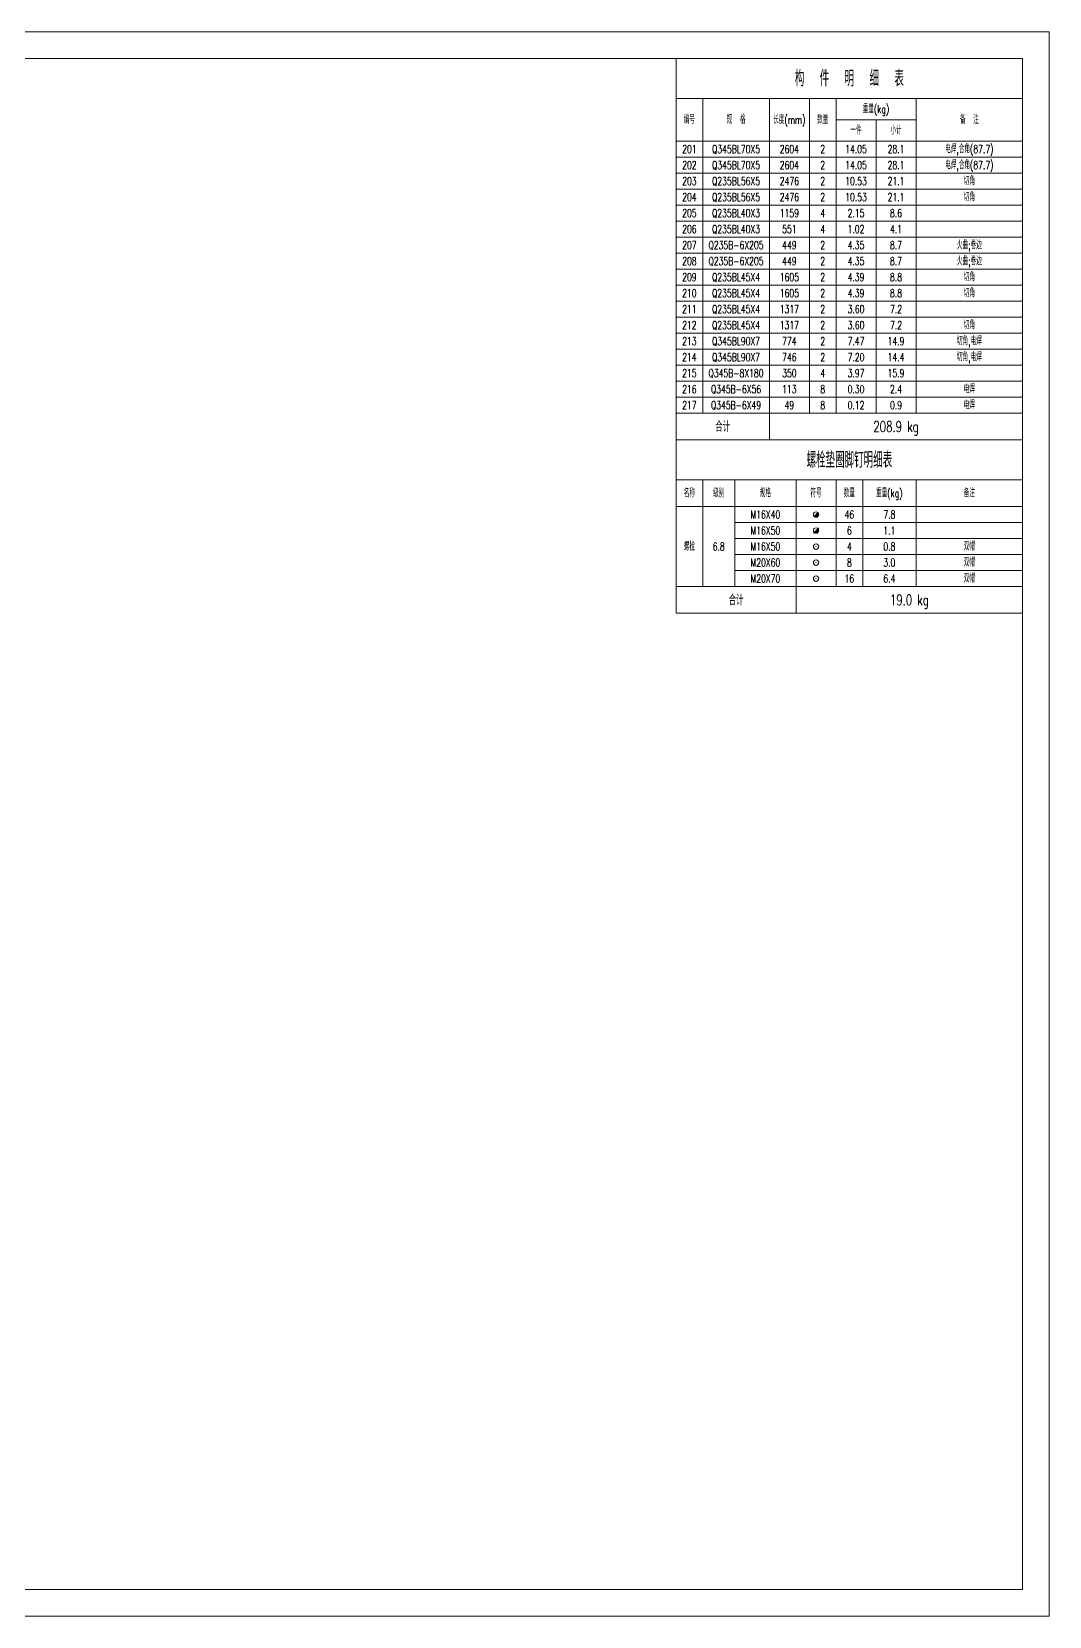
# Model space of a CAD drawing. Extents: x -13400 to 20340, y -61006 to 71674.
# Drawn here: x -4214 to 3420, y 35634 to 47514 of the extents above; entities that cross this region are included whole.
import ezdxf
from ezdxf.enums import TextEntityAlignment as Align

# ---------------------------------------------------------------- set-up
doc = ezdxf.new("R2010")
doc.units = 0
doc.header["$MEASUREMENT"] = 0
doc.layers.get('0').update_dxf_attribs({"linetype": 'CONTINUOUS', "lineweight": 25})
doc.styles.get("Standard").update_dxf_attribs({"font": 'simplex.shx', "width": 0.7, "height": 3, "bigfont": 'gbhzfs.shx'})

# ---------------------------------------------------------------- blocks, each defined once
blk = doc.blocks.new('M16X40S')
at = {"color": 3, "linetype": 'Continuous', "lineweight": 13}
blk.add_line((-0.707, -0.707), (0.707, 0.707), dxfattribs=at)
blk.add_circle((0, 0), 1, dxfattribs=at)
for radius in [0.9, 0.8, 0.7, 0.6, 0.5, 0.4, 0.3, 0.2, 0.1]:
    blk.add_arc((0, 0), radius, 225, 45, dxfattribs=at)
blk = doc.blocks.new('M16X50S')
at = {"color": 3, "linetype": 'Continuous', "lineweight": 13}
blk.add_line((-1, -1), (1, 1), dxfattribs=at)
blk.add_circle((0, 0), 1, dxfattribs=at)
for radius in [0.9, 0.8, 0.7, 0.6, 0.5, 0.4, 0.3, 0.2, 0.1]:
    blk.add_arc((0, 0), radius, 225, 45, dxfattribs=at)
blk = doc.blocks.new('DefaultBolt')
at = {"color": 3, "linetype": 'Continuous', "lineweight": 13}
for p, q in [((-0.1, -0.1), (0.1, 0.1)), ((0.1, -0.1), (-0.1, 0.1))]:
    blk.add_line(p, q, dxfattribs=at)
blk.add_circle((0, 0), 1, dxfattribs=at)

msp = doc.modelspace()

# ---------------------------------------------------------------- linework, layer by layer
at = {"color": 7, "linetype": 'Continuous', "lineweight": 18}
for p, q in [((-13400.26316, 47513.99352), (3419.73684, 47513.99352)), ((3419.73684, 35633.99352), (3419.73684, 47513.99352)), ((-12900.26316, 47313.99352), (3219.73684, 47313.99352)), ((3219.73684, 35833.99352), (3219.73684, 47313.99352)), ((-12900.26316, 35833.99352), (3219.73684, 35833.99352)), ((-13400.26316, 35633.99352), (3419.73684, 35633.99352))]:
    msp.add_line(p, q, dxfattribs=at)
at = {"color": 3, "linetype": 'Continuous', "lineweight": 13}
for points in [[(619.73684, 47313.99352), (619.73684, 47013.99352), (3219.73684, 47013.99352), (3219.73684, 47313.99352)], [(619.73684, 47013.99352), (619.73684, 46693.99352), (819.73684, 46693.99352), (819.73684, 47013.99352)], [(819.73684, 47013.99352), (819.73684, 46693.99352), (1319.73684, 46693.99352), (1319.73684, 47013.99352)], [(1319.73684, 47013.99352), (1319.73684, 46693.99352), (1619.73684, 46693.99352), (1619.73684, 47013.99352)], [(1619.73684, 47013.99352), (1619.73684, 46693.99352), (1819.73684, 46693.99352), (1819.73684, 47013.99352)], [(1819.73684, 47013.99352), (1819.73684, 46853.99352), (2419.73684, 46853.99352), (2419.73684, 47013.99352)], [(2419.73684, 47013.99352), (2419.73684, 46693.99352), (3219.73684, 46693.99352), (3219.73684, 47013.99352)], [(1819.73684, 46853.99352), (1819.73684, 46693.99352), (2119.73684, 46693.99352), (2119.73684, 46853.99352)], [(2119.73684, 46853.99352), (2119.73684, 46693.99352), (2419.73684, 46693.99352), (2419.73684, 46853.99352)], [(619.73684, 46693.99352), (619.73684, 46573.99352), (819.73684, 46573.99352), (819.73684, 46693.99352)], [(819.73684, 46693.99352), (819.73684, 46573.99352), (1319.73684, 46573.99352), (1319.73684, 46693.99352)], [(1319.73684, 46693.99352), (1319.73684, 46573.99352), (1619.73684, 46573.99352), (1619.73684, 46693.99352)], [(1619.73684, 46693.99352), (1619.73684, 46573.99352), (1819.73684, 46573.99352), (1819.73684, 46693.99352)], [(1819.73684, 46693.99352), (1819.73684, 46573.99352), (2119.73684, 46573.99352), (2119.73684, 46693.99352)], [(2119.73684, 46693.99352), (2119.73684, 46573.99352), (2419.73684, 46573.99352), (2419.73684, 46693.99352)], [(2419.73684, 46693.99352), (2419.73684, 46573.99352), (3219.73684, 46573.99352), (3219.73684, 46693.99352)], [(619.73684, 46573.99352), (619.73684, 46453.99352), (819.73684, 46453.99352), (819.73684, 46573.99352)], [(819.73684, 46573.99352), (819.73684, 46453.99352), (1319.73684, 46453.99352), (1319.73684, 46573.99352)], [(1319.73684, 46573.99352), (1319.73684, 46453.99352), (1619.73684, 46453.99352), (1619.73684, 46573.99352)], [(1619.73684, 46573.99352), (1619.73684, 46453.99352), (1819.73684, 46453.99352), (1819.73684, 46573.99352)], [(1819.73684, 46573.99352), (1819.73684, 46453.99352), (2119.73684, 46453.99352), (2119.73684, 46573.99352)], [(2119.73684, 46573.99352), (2119.73684, 46453.99352), (2419.73684, 46453.99352), (2419.73684, 46573.99352)], [(2419.73684, 46573.99352), (2419.73684, 46453.99352), (3219.73684, 46453.99352), (3219.73684, 46573.99352)], [(619.73684, 46453.99352), (619.73684, 46333.99352), (819.73684, 46333.99352), (819.73684, 46453.99352)], [(819.73684, 46453.99352), (819.73684, 46333.99352), (1319.73684, 46333.99352), (1319.73684, 46453.99352)], [(1319.73684, 46453.99352), (1319.73684, 46333.99352), (1619.73684, 46333.99352), (1619.73684, 46453.99352)], [(1619.73684, 46453.99352), (1619.73684, 46333.99352), (1819.73684, 46333.99352), (1819.73684, 46453.99352)], [(1819.73684, 46453.99352), (1819.73684, 46333.99352), (2119.73684, 46333.99352), (2119.73684, 46453.99352)], [(2119.73684, 46453.99352), (2119.73684, 46333.99352), (2419.73684, 46333.99352), (2419.73684, 46453.99352)], [(2419.73684, 46453.99352), (2419.73684, 46333.99352), (3219.73684, 46333.99352), (3219.73684, 46453.99352)], [(619.73684, 46333.99352), (619.73684, 46213.99352), (819.73684, 46213.99352), (819.73684, 46333.99352)], [(819.73684, 46333.99352), (819.73684, 46213.99352), (1319.73684, 46213.99352), (1319.73684, 46333.99352)], [(1319.73684, 46333.99352), (1319.73684, 46213.99352), (1619.73684, 46213.99352), (1619.73684, 46333.99352)], [(1619.73684, 46333.99352), (1619.73684, 46213.99352), (1819.73684, 46213.99352), (1819.73684, 46333.99352)], [(1819.73684, 46333.99352), (1819.73684, 46213.99352), (2119.73684, 46213.99352), (2119.73684, 46333.99352)], [(2119.73684, 46333.99352), (2119.73684, 46213.99352), (2419.73684, 46213.99352), (2419.73684, 46333.99352)], [(2419.73684, 46333.99352), (2419.73684, 46213.99352), (3219.73684, 46213.99352), (3219.73684, 46333.99352)], [(619.73684, 46213.99352), (619.73684, 46093.99352), (819.73684, 46093.99352), (819.73684, 46213.99352)], [(819.73684, 46213.99352), (819.73684, 46093.99352), (1319.73684, 46093.99352), (1319.73684, 46213.99352)], [(1319.73684, 46213.99352), (1319.73684, 46093.99352), (1619.73684, 46093.99352), (1619.73684, 46213.99352)], [(1619.73684, 46213.99352), (1619.73684, 46093.99352), (1819.73684, 46093.99352), (1819.73684, 46213.99352)], [(1819.73684, 46213.99352), (1819.73684, 46093.99352), (2119.73684, 46093.99352), (2119.73684, 46213.99352)], [(2119.73684, 46213.99352), (2119.73684, 46093.99352), (2419.73684, 46093.99352), (2419.73684, 46213.99352)], [(2419.73684, 46213.99352), (2419.73684, 46093.99352), (3219.73684, 46093.99352), (3219.73684, 46213.99352)], [(619.73684, 46093.99352), (619.73684, 45973.99352), (819.73684, 45973.99352), (819.73684, 46093.99352)], [(819.73684, 46093.99352), (819.73684, 45973.99352), (1319.73684, 45973.99352), (1319.73684, 46093.99352)], [(1319.73684, 46093.99352), (1319.73684, 45973.99352), (1619.73684, 45973.99352), (1619.73684, 46093.99352)], [(1619.73684, 46093.99352), (1619.73684, 45973.99352), (1819.73684, 45973.99352), (1819.73684, 46093.99352)], [(1819.73684, 46093.99352), (1819.73684, 45973.99352), (2119.73684, 45973.99352), (2119.73684, 46093.99352)], [(2119.73684, 46093.99352), (2119.73684, 45973.99352), (2419.73684, 45973.99352), (2419.73684, 46093.99352)], [(2419.73684, 46093.99352), (2419.73684, 45973.99352), (3219.73684, 45973.99352), (3219.73684, 46093.99352)], [(619.73684, 45973.99352), (619.73684, 45853.99352), (819.73684, 45853.99352), (819.73684, 45973.99352)], [(819.73684, 45973.99352), (819.73684, 45853.99352), (1319.73684, 45853.99352), (1319.73684, 45973.99352)], [(1319.73684, 45973.99352), (1319.73684, 45853.99352), (1619.73684, 45853.99352), (1619.73684, 45973.99352)], [(1619.73684, 45973.99352), (1619.73684, 45853.99352), (1819.73684, 45853.99352), (1819.73684, 45973.99352)], [(1819.73684, 45973.99352), (1819.73684, 45853.99352), (2119.73684, 45853.99352), (2119.73684, 45973.99352)], [(2119.73684, 45973.99352), (2119.73684, 45853.99352), (2419.73684, 45853.99352), (2419.73684, 45973.99352)], [(2419.73684, 45973.99352), (2419.73684, 45853.99352), (3219.73684, 45853.99352), (3219.73684, 45973.99352)], [(619.73684, 45853.99352), (619.73684, 45733.99352), (819.73684, 45733.99352), (819.73684, 45853.99352)], [(819.73684, 45853.99352), (819.73684, 45733.99352), (1319.73684, 45733.99352), (1319.73684, 45853.99352)], [(1319.73684, 45853.99352), (1319.73684, 45733.99352), (1619.73684, 45733.99352), (1619.73684, 45853.99352)], [(1619.73684, 45853.99352), (1619.73684, 45733.99352), (1819.73684, 45733.99352), (1819.73684, 45853.99352)], [(1819.73684, 45853.99352), (1819.73684, 45733.99352), (2119.73684, 45733.99352), (2119.73684, 45853.99352)], [(2119.73684, 45853.99352), (2119.73684, 45733.99352), (2419.73684, 45733.99352), (2419.73684, 45853.99352)], [(2419.73684, 45853.99352), (2419.73684, 45733.99352), (3219.73684, 45733.99352), (3219.73684, 45853.99352)], [(619.73684, 45733.99352), (619.73684, 45613.99352), (819.73684, 45613.99352), (819.73684, 45733.99352)], [(819.73684, 45733.99352), (819.73684, 45613.99352), (1319.73684, 45613.99352), (1319.73684, 45733.99352)], [(1319.73684, 45733.99352), (1319.73684, 45613.99352), (1619.73684, 45613.99352), (1619.73684, 45733.99352)], [(1619.73684, 45733.99352), (1619.73684, 45613.99352), (1819.73684, 45613.99352), (1819.73684, 45733.99352)], [(1819.73684, 45733.99352), (1819.73684, 45613.99352), (2119.73684, 45613.99352), (2119.73684, 45733.99352)], [(2119.73684, 45733.99352), (2119.73684, 45613.99352), (2419.73684, 45613.99352), (2419.73684, 45733.99352)], [(2419.73684, 45733.99352), (2419.73684, 45613.99352), (3219.73684, 45613.99352), (3219.73684, 45733.99352)], [(619.73684, 45613.99352), (619.73684, 45493.99352), (819.73684, 45493.99352), (819.73684, 45613.99352)], [(819.73684, 45613.99352), (819.73684, 45493.99352), (1319.73684, 45493.99352), (1319.73684, 45613.99352)], [(1319.73684, 45613.99352), (1319.73684, 45493.99352), (1619.73684, 45493.99352), (1619.73684, 45613.99352)], [(1619.73684, 45613.99352), (1619.73684, 45493.99352), (1819.73684, 45493.99352), (1819.73684, 45613.99352)], [(1819.73684, 45613.99352), (1819.73684, 45493.99352), (2119.73684, 45493.99352), (2119.73684, 45613.99352)], [(2119.73684, 45613.99352), (2119.73684, 45493.99352), (2419.73684, 45493.99352), (2419.73684, 45613.99352)], [(2419.73684, 45613.99352), (2419.73684, 45493.99352), (3219.73684, 45493.99352), (3219.73684, 45613.99352)], [(619.73684, 45493.99352), (619.73684, 45373.99352), (819.73684, 45373.99352), (819.73684, 45493.99352)], [(819.73684, 45493.99352), (819.73684, 45373.99352), (1319.73684, 45373.99352), (1319.73684, 45493.99352)], [(1319.73684, 45493.99352), (1319.73684, 45373.99352), (1619.73684, 45373.99352), (1619.73684, 45493.99352)], [(1619.73684, 45493.99352), (1619.73684, 45373.99352), (1819.73684, 45373.99352), (1819.73684, 45493.99352)], [(1819.73684, 45493.99352), (1819.73684, 45373.99352), (2119.73684, 45373.99352), (2119.73684, 45493.99352)], [(2119.73684, 45493.99352), (2119.73684, 45373.99352), (2419.73684, 45373.99352), (2419.73684, 45493.99352)], [(2419.73684, 45493.99352), (2419.73684, 45373.99352), (3219.73684, 45373.99352), (3219.73684, 45493.99352)], [(619.73684, 45373.99352), (619.73684, 45253.99352), (819.73684, 45253.99352), (819.73684, 45373.99352)], [(819.73684, 45373.99352), (819.73684, 45253.99352), (1319.73684, 45253.99352), (1319.73684, 45373.99352)], [(1319.73684, 45373.99352), (1319.73684, 45253.99352), (1619.73684, 45253.99352), (1619.73684, 45373.99352)], [(1619.73684, 45373.99352), (1619.73684, 45253.99352), (1819.73684, 45253.99352), (1819.73684, 45373.99352)], [(1819.73684, 45373.99352), (1819.73684, 45253.99352), (2119.73684, 45253.99352), (2119.73684, 45373.99352)], [(2119.73684, 45373.99352), (2119.73684, 45253.99352), (2419.73684, 45253.99352), (2419.73684, 45373.99352)], [(2419.73684, 45373.99352), (2419.73684, 45253.99352), (3219.73684, 45253.99352), (3219.73684, 45373.99352)], [(619.73684, 45253.99352), (619.73684, 45133.99352), (819.73684, 45133.99352), (819.73684, 45253.99352)], [(819.73684, 45253.99352), (819.73684, 45133.99352), (1319.73684, 45133.99352), (1319.73684, 45253.99352)], [(1319.73684, 45253.99352), (1319.73684, 45133.99352), (1619.73684, 45133.99352), (1619.73684, 45253.99352)], [(1619.73684, 45253.99352), (1619.73684, 45133.99352), (1819.73684, 45133.99352), (1819.73684, 45253.99352)], [(1819.73684, 45253.99352), (1819.73684, 45133.99352), (2119.73684, 45133.99352), (2119.73684, 45253.99352)], [(2119.73684, 45253.99352), (2119.73684, 45133.99352), (2419.73684, 45133.99352), (2419.73684, 45253.99352)], [(2419.73684, 45253.99352), (2419.73684, 45133.99352), (3219.73684, 45133.99352), (3219.73684, 45253.99352)], [(619.73684, 45133.99352), (619.73684, 45013.99352), (819.73684, 45013.99352), (819.73684, 45133.99352)], [(819.73684, 45133.99352), (819.73684, 45013.99352), (1319.73684, 45013.99352), (1319.73684, 45133.99352)], [(1319.73684, 45133.99352), (1319.73684, 45013.99352), (1619.73684, 45013.99352), (1619.73684, 45133.99352)], [(1619.73684, 45133.99352), (1619.73684, 45013.99352), (1819.73684, 45013.99352), (1819.73684, 45133.99352)], [(1819.73684, 45133.99352), (1819.73684, 45013.99352), (2119.73684, 45013.99352), (2119.73684, 45133.99352)], [(2119.73684, 45133.99352), (2119.73684, 45013.99352), (2419.73684, 45013.99352), (2419.73684, 45133.99352)], [(2419.73684, 45133.99352), (2419.73684, 45013.99352), (3219.73684, 45013.99352), (3219.73684, 45133.99352)], [(619.73684, 45013.99352), (619.73684, 44893.99352), (819.73684, 44893.99352), (819.73684, 45013.99352)], [(819.73684, 45013.99352), (819.73684, 44893.99352), (1319.73684, 44893.99352), (1319.73684, 45013.99352)], [(1319.73684, 45013.99352), (1319.73684, 44893.99352), (1619.73684, 44893.99352), (1619.73684, 45013.99352)], [(1619.73684, 45013.99352), (1619.73684, 44893.99352), (1819.73684, 44893.99352), (1819.73684, 45013.99352)], [(1819.73684, 45013.99352), (1819.73684, 44893.99352), (2119.73684, 44893.99352), (2119.73684, 45013.99352)], [(2119.73684, 45013.99352), (2119.73684, 44893.99352), (2419.73684, 44893.99352), (2419.73684, 45013.99352)], [(2419.73684, 45013.99352), (2419.73684, 44893.99352), (3219.73684, 44893.99352), (3219.73684, 45013.99352)], [(619.73684, 44893.99352), (619.73684, 44773.99352), (819.73684, 44773.99352), (819.73684, 44893.99352)], [(819.73684, 44893.99352), (819.73684, 44773.99352), (1319.73684, 44773.99352), (1319.73684, 44893.99352)], [(1319.73684, 44893.99352), (1319.73684, 44773.99352), (1619.73684, 44773.99352), (1619.73684, 44893.99352)], [(1619.73684, 44893.99352), (1619.73684, 44773.99352), (1819.73684, 44773.99352), (1819.73684, 44893.99352)], [(1819.73684, 44893.99352), (1819.73684, 44773.99352), (2119.73684, 44773.99352), (2119.73684, 44893.99352)], [(2119.73684, 44893.99352), (2119.73684, 44773.99352), (2419.73684, 44773.99352), (2419.73684, 44893.99352)], [(2419.73684, 44893.99352), (2419.73684, 44773.99352), (3219.73684, 44773.99352), (3219.73684, 44893.99352)], [(619.73684, 44773.99352), (619.73684, 44653.99352), (819.73684, 44653.99352), (819.73684, 44773.99352)], [(819.73684, 44773.99352), (819.73684, 44653.99352), (1319.73684, 44653.99352), (1319.73684, 44773.99352)], [(1319.73684, 44773.99352), (1319.73684, 44653.99352), (1619.73684, 44653.99352), (1619.73684, 44773.99352)], [(1619.73684, 44773.99352), (1619.73684, 44653.99352), (1819.73684, 44653.99352), (1819.73684, 44773.99352)], [(1819.73684, 44773.99352), (1819.73684, 44653.99352), (2119.73684, 44653.99352), (2119.73684, 44773.99352)], [(2119.73684, 44773.99352), (2119.73684, 44653.99352), (2419.73684, 44653.99352), (2419.73684, 44773.99352)], [(2419.73684, 44773.99352), (2419.73684, 44653.99352), (3219.73684, 44653.99352), (3219.73684, 44773.99352)], [(619.73684, 44653.99352), (619.73684, 44453.99352), (1319.73684, 44453.99352), (1319.73684, 44653.99352)], [(1319.73684, 44653.99352), (1319.73684, 44453.99352), (3219.73684, 44453.99352), (3219.73684, 44653.99352)], [(619.73684, 44453.99352), (619.73684, 44153.99352), (3219.73684, 44153.99352), (3219.73684, 44453.99352)], [(619.73684, 44153.99352), (619.73684, 43953.99352), (819.73684, 43953.99352), (819.73684, 44153.99352)], [(819.73684, 44153.99352), (819.73684, 43953.99352), (1059.73684, 43953.99352), (1059.73684, 44153.99352)], [(1059.73684, 44153.99352), (1059.73684, 43953.99352), (1519.73684, 43953.99352), (1519.73684, 44153.99352)], [(1519.73684, 44153.99352), (1519.73684, 43953.99352), (1819.73684, 43953.99352), (1819.73684, 44153.99352)], [(1819.73684, 44153.99352), (1819.73684, 43953.99352), (2019.73684, 43953.99352), (2019.73684, 44153.99352)], [(2019.73684, 44153.99352), (2019.73684, 43953.99352), (2419.73684, 43953.99352), (2419.73684, 44153.99352)], [(2419.73684, 44153.99352), (2419.73684, 43953.99352), (3219.73684, 43953.99352), (3219.73684, 44153.99352)], [(619.73684, 43953.99352), (619.73684, 43353.99352), (819.73684, 43353.99352), (819.73684, 43953.99352)], [(819.73684, 43953.99352), (819.73684, 43353.99352), (1059.73684, 43353.99352), (1059.73684, 43953.99352)], [(1059.73684, 43953.99352), (1059.73684, 43833.99352), (1519.73684, 43833.99352), (1519.73684, 43953.99352)], [(1519.73684, 43953.99352), (1519.73684, 43833.99352), (1819.73684, 43833.99352), (1819.73684, 43953.99352)], [(1819.73684, 43953.99352), (1819.73684, 43833.99352), (2019.73684, 43833.99352), (2019.73684, 43953.99352)], [(2019.73684, 43953.99352), (2019.73684, 43833.99352), (2419.73684, 43833.99352), (2419.73684, 43953.99352)], [(2419.73684, 43953.99352), (2419.73684, 43833.99352), (3219.73684, 43833.99352), (3219.73684, 43953.99352)], [(1059.73684, 43833.99352), (1059.73684, 43713.99352), (1519.73684, 43713.99352), (1519.73684, 43833.99352)], [(1519.73684, 43833.99352), (1519.73684, 43713.99352), (1819.73684, 43713.99352), (1819.73684, 43833.99352)], [(1819.73684, 43833.99352), (1819.73684, 43713.99352), (2019.73684, 43713.99352), (2019.73684, 43833.99352)], [(2019.73684, 43833.99352), (2019.73684, 43713.99352), (2419.73684, 43713.99352), (2419.73684, 43833.99352)], [(2419.73684, 43833.99352), (2419.73684, 43713.99352), (3219.73684, 43713.99352), (3219.73684, 43833.99352)], [(1059.73684, 43713.99352), (1059.73684, 43593.99352), (1519.73684, 43593.99352), (1519.73684, 43713.99352)], [(1519.73684, 43713.99352), (1519.73684, 43593.99352), (1819.73684, 43593.99352), (1819.73684, 43713.99352)], [(1819.73684, 43713.99352), (1819.73684, 43593.99352), (2019.73684, 43593.99352), (2019.73684, 43713.99352)], [(2019.73684, 43713.99352), (2019.73684, 43593.99352), (2419.73684, 43593.99352), (2419.73684, 43713.99352)], [(2419.73684, 43713.99352), (2419.73684, 43593.99352), (3219.73684, 43593.99352), (3219.73684, 43713.99352)], [(1059.73684, 43593.99352), (1059.73684, 43473.99352), (1519.73684, 43473.99352), (1519.73684, 43593.99352)], [(1519.73684, 43593.99352), (1519.73684, 43473.99352), (1819.73684, 43473.99352), (1819.73684, 43593.99352)], [(1819.73684, 43593.99352), (1819.73684, 43473.99352), (2019.73684, 43473.99352), (2019.73684, 43593.99352)], [(2019.73684, 43593.99352), (2019.73684, 43473.99352), (2419.73684, 43473.99352), (2419.73684, 43593.99352)], [(2419.73684, 43593.99352), (2419.73684, 43473.99352), (3219.73684, 43473.99352), (3219.73684, 43593.99352)], [(1059.73684, 43473.99352), (1059.73684, 43353.99352), (1519.73684, 43353.99352), (1519.73684, 43473.99352)], [(1519.73684, 43473.99352), (1519.73684, 43353.99352), (1819.73684, 43353.99352), (1819.73684, 43473.99352)], [(1819.73684, 43473.99352), (1819.73684, 43353.99352), (2019.73684, 43353.99352), (2019.73684, 43473.99352)], [(2019.73684, 43473.99352), (2019.73684, 43353.99352), (2419.73684, 43353.99352), (2419.73684, 43473.99352)], [(2419.73684, 43473.99352), (2419.73684, 43353.99352), (3219.73684, 43353.99352), (3219.73684, 43473.99352)], [(619.73684, 43353.99352), (619.73684, 43153.99352), (1519.73684, 43153.99352), (1519.73684, 43353.99352)], [(1519.73684, 43353.99352), (1519.73684, 43153.99352), (3219.73684, 43153.99352), (3219.73684, 43353.99352)]]:
    msp.add_lwpolyline(points, close=True, dxfattribs=at)

# ---------------------------------------------------------------- block references
at = {"color": 3, "linetype": 'Continuous', "lineweight": 13, "xscale": 20, "yscale": 20, "zscale": 20}
for name, p in [('M16X40S', (1669.73684, 43893.99352)), ('M16X50S', (1669.73684, 43773.99352)), ('DefaultBolt', (1669.73684, 43653.99352)), ('DefaultBolt', (1669.73684, 43533.99352)), ('DefaultBolt', (1669.73684, 43413.99352))]:
    msp.add_blockref(name, p, dxfattribs=at)

# ---------------------------------------------------------------- texts
at = {"color": 3, "linetype": 'Continuous', "lineweight": 13, "width": 0.7}
for s, height, p in [('构  件  明  细  表', 120, (1919.73684, 47163.99352)), ('重量(kg)', 60, (2119.73684, 46933.99352)), ('编号', 60, (719.73684, 46853.99352)), ('规  格', 60, (1069.73684, 46853.99352)), ('长度(mm)', 60, (1469.73684, 46853.99352)), ('数量', 60, (1719.73684, 46853.99352)), ('一件', 60, (1969.73684, 46773.99352)), ('小计', 60, (2269.73684, 46773.99352)), ('备  注', 60, (2819.73684, 46853.99352)), ('201', 60, (719.73684, 46633.99352)), ('Q345BL70X5', 60, (1069.73684, 46633.99352)), ('2604', 60, (1469.73684, 46633.99352)), ('2', 60, (1719.73684, 46633.99352)), ('14.05', 60, (1969.73684, 46633.99352)), ('28.1', 60, (2269.73684, 46633.99352)), ('电焊,合角(87.7)', 60, (2819.73684, 46633.99352)), ('202', 60, (719.73684, 46513.99352)), ('Q345BL70X5', 60, (1069.73684, 46513.99352)), ('2604', 60, (1469.73684, 46513.99352)), ('2', 60, (1719.73684, 46513.99352)), ('14.05', 60, (1969.73684, 46513.99352)), ('28.1', 60, (2269.73684, 46513.99352)), ('电焊,合角(87.7)', 60, (2819.73684, 46513.99352)), ('203', 60, (719.73684, 46393.99352)), ('Q235BL56X5', 60, (1069.73684, 46393.99352)), ('2476', 60, (1469.73684, 46393.99352)), ('2', 60, (1719.73684, 46393.99352)), ('10.53', 60, (1969.73684, 46393.99352)), ('21.1', 60, (2269.73684, 46393.99352)), ('切角', 60, (2819.73684, 46393.99352)), ('204', 60, (719.73684, 46273.99352)), ('Q235BL56X5', 60, (1069.73684, 46273.99352)), ('2476', 60, (1469.73684, 46273.99352)), ('2', 60, (1719.73684, 46273.99352)), ('10.53', 60, (1969.73684, 46273.99352)), ('21.1', 60, (2269.73684, 46273.99352)), ('切角', 60, (2819.73684, 46273.99352)), ('205', 60, (719.73684, 46153.99352)), ('Q235BL40X3', 60, (1069.73684, 46153.99352)), ('1159', 60, (1469.73684, 46153.99352)), ('4', 60, (1719.73684, 46153.99352)), ('2.15', 60, (1969.73684, 46153.99352)), ('8.6', 60, (2269.73684, 46153.99352)), ('206', 60, (719.73684, 46033.99352)), ('Q235BL40X3', 60, (1069.73684, 46033.99352)), ('551', 60, (1469.73684, 46033.99352)), ('4', 60, (1719.73684, 46033.99352)), ('1.02', 60, (1969.73684, 46033.99352)), ('4.1', 60, (2269.73684, 46033.99352)), ('207', 60, (719.73684, 45913.99352)), ('Q235B-6X205', 60, (1069.73684, 45913.99352)), ('449', 60, (1469.73684, 45913.99352)), ('2', 60, (1719.73684, 45913.99352)), ('4.35', 60, (1969.73684, 45913.99352)), ('8.7', 60, (2269.73684, 45913.99352)), ('火曲;卷边', 60, (2819.73684, 45913.99352)), ('208', 60, (719.73684, 45793.99352)), ('Q235B-6X205', 60, (1069.73684, 45793.99352)), ('449', 60, (1469.73684, 45793.99352)), ('2', 60, (1719.73684, 45793.99352)), ('4.35', 60, (1969.73684, 45793.99352)), ('8.7', 60, (2269.73684, 45793.99352)), ('火曲;卷边', 60, (2819.73684, 45793.99352)), ('209', 60, (719.73684, 45673.99352)), ('Q235BL45X4', 60, (1069.73684, 45673.99352)), ('1605', 60, (1469.73684, 45673.99352)), ('2', 60, (1719.73684, 45673.99352)), ('4.39', 60, (1969.73684, 45673.99352)), ('8.8', 60, (2269.73684, 45673.99352)), ('切角', 60, (2819.73684, 45673.99352)), ('210', 60, (719.73684, 45553.99352)), ('Q235BL45X4', 60, (1069.73684, 45553.99352)), ('1605', 60, (1469.73684, 45553.99352)), ('2', 60, (1719.73684, 45553.99352)), ('4.39', 60, (1969.73684, 45553.99352)), ('8.8', 60, (2269.73684, 45553.99352)), ('切角', 60, (2819.73684, 45553.99352)), ('211', 60, (719.73684, 45433.99352)), ('Q235BL45X4', 60, (1069.73684, 45433.99352)), ('1317', 60, (1469.73684, 45433.99352)), ('2', 60, (1719.73684, 45433.99352)), ('3.60', 60, (1969.73684, 45433.99352)), ('7.2', 60, (2269.73684, 45433.99352)), ('212', 60, (719.73684, 45313.99352)), ('Q235BL45X4', 60, (1069.73684, 45313.99352)), ('1317', 60, (1469.73684, 45313.99352)), ('2', 60, (1719.73684, 45313.99352)), ('3.60', 60, (1969.73684, 45313.99352)), ('7.2', 60, (2269.73684, 45313.99352)), ('切角', 60, (2819.73684, 45313.99352)), ('213', 60, (719.73684, 45193.99352)), ('Q345BL90X7', 60, (1069.73684, 45193.99352)), ('774', 60, (1469.73684, 45193.99352)), ('2', 60, (1719.73684, 45193.99352)), ('7.47', 60, (1969.73684, 45193.99352)), ('14.9', 60, (2269.73684, 45193.99352)), ('切角,电焊', 60, (2819.73684, 45193.99352)), ('214', 60, (719.73684, 45073.99352)), ('Q345BL90X7', 60, (1069.73684, 45073.99352)), ('746', 60, (1469.73684, 45073.99352)), ('2', 60, (1719.73684, 45073.99352)), ('7.20', 60, (1969.73684, 45073.99352)), ('14.4', 60, (2269.73684, 45073.99352)), ('切角,电焊', 60, (2819.73684, 45073.99352)), ('215', 60, (719.73684, 44953.99352)), ('Q345B-8X180', 60, (1069.73684, 44953.99352)), ('350', 60, (1469.73684, 44953.99352)), ('4', 60, (1719.73684, 44953.99352)), ('3.97', 60, (1969.73684, 44953.99352)), ('15.9', 60, (2269.73684, 44953.99352)), ('216', 60, (719.73684, 44833.99352)), ('Q345B-6X56', 60, (1069.73684, 44833.99352)), ('113', 60, (1469.73684, 44833.99352)), ('8', 60, (1719.73684, 44833.99352)), ('0.30', 60, (1969.73684, 44833.99352)), ('2.4', 60, (2269.73684, 44833.99352)), ('电焊', 60, (2819.73684, 44833.99352)), ('217', 60, (719.73684, 44713.99352)), ('Q345B-6X49', 60, (1069.73684, 44713.99352)), ('49', 60, (1469.73684, 44713.99352)), ('8', 60, (1719.73684, 44713.99352)), ('0.12', 60, (1969.73684, 44713.99352)), ('0.9', 60, (2269.73684, 44713.99352)), ('电焊', 60, (2819.73684, 44713.99352)), ('合计', 80, (969.73684, 44553.99352)), ('208.9 kg', 80, (2269.73684, 44553.99352)), ('螺栓垫圈脚钉明细表', 120, (1919.73684, 44303.99352)), ('名称', 60, (719.73684, 44053.99352)), ('级别', 60, (939.73684, 44053.99352)), ('规格', 60, (1289.73684, 44053.99352)), ('符号', 60, (1669.73684, 44053.99352)), ('数量', 60, (1919.73684, 44053.99352)), ('重量(kg)', 60, (2219.73684, 44053.99352)), ('备注', 60, (2819.73684, 44053.99352)), ('M16X40', 60, (1289.73684, 43893.99352)), ('46', 60, (1919.73684, 43893.99352)), ('7.8', 60, (2219.73684, 43893.99352)), ('M16X50', 60, (1289.73684, 43773.99352)), ('6', 60, (1919.73684, 43773.99352)), ('1.1', 60, (2219.73684, 43773.99352)), ('螺栓', 60, (719.73684, 43653.99352)), ('6.8', 60, (939.73684, 43653.99352)), ('M16X50', 60, (1289.73684, 43653.99352)), ('4', 60, (1919.73684, 43653.99352)), ('0.8', 60, (2219.73684, 43653.99352)), ('双帽', 60, (2819.73684, 43653.99352)), ('M20X60', 60, (1289.73684, 43533.99352)), ('8', 60, (1919.73684, 43533.99352)), ('3.0', 60, (2219.73684, 43533.99352)), ('双帽', 60, (2819.73684, 43533.99352)), ('M20X70', 60, (1289.73684, 43413.99352)), ('16', 60, (1919.73684, 43413.99352)), ('6.4', 60, (2219.73684, 43413.99352)), ('双帽', 60, (2819.73684, 43413.99352)), ('合计', 80, (1069.73684, 43253.99352)), ('19.0 kg', 80, (2369.73684, 43253.99352))]:
    msp.add_text(s, height=height, dxfattribs=at).set_placement(p, align=Align.MIDDLE_CENTER)

doc.saveas('drawing.dxf')
